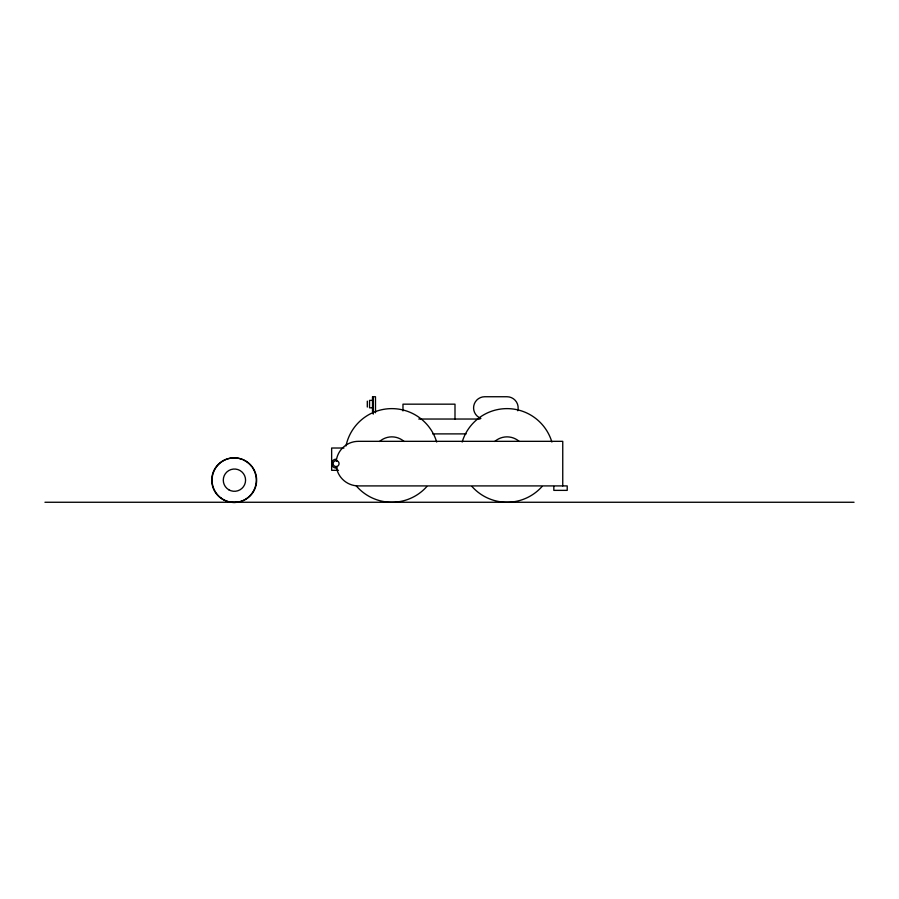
<?xml version="1.0" encoding="UTF-8"?>
<svg xmlns="http://www.w3.org/2000/svg" width="899" height="899" viewBox="0 0 899 899"><rect width="100%" height="100%" fill="white"/><g stroke="black" fill="none" stroke-linecap="round" stroke-linejoin="round"><path stroke-width="1.35" d="M336.102 466.592L336.867 466.491A2.978 2.978 0 0 0 338.327 461.648A2.978 2.978 0 0 0 333.349 462.502A2.978 2.978 0 0 0 336.338 466.581M372.512 400.381L369.545 400.381L369.545 407.809L372.512 407.809M373.254 411.596L372.512 411.596L372.512 396.74L375.49 396.74L375.49 412.787M418.777 419.035L480.077 419.035M432.711 433.891L466.143 433.891M343.946 448.017L331.641 448.017L331.641 470.312L338.485 470.312M44.95 502.26L854.05 502.26M336.102 460.648L336.867 460.749M562.752 485.909L562.752 441.33L358.398 441.33A22.295 22.295 0 0 0 336.44 459.749L336.44 460.693M553.829 486.471L553.829 490.371L567.213 490.371L567.213 485.909L358.398 485.909A22.295 22.295 0 0 1 336.44 467.491L336.44 466.547M454.995 419.035L454.995 404.168L402.977 404.168L402.977 410.922M373.254 396.74L373.254 414.124M367.309 401.145L367.309 407.045M255.035 472.705A22.295 22.295 0 0 1 255.035 487.606M254.619 488.685A22.295 22.295 0 0 1 225.492 500.754A22.295 22.295 0 0 1 213.423 471.627A22.295 22.295 0 0 1 242.55 459.558M243.607 460.03A22.295 22.295 0 0 1 251.709 466.592M252.383 467.525A22.295 22.295 0 0 1 254.619 471.627M541.985 486.573A46.815 46.815 0 0 1 472.054 486.573M462.165 442.027A46.815 46.815 0 0 1 551.874 442.027M494.765 441.476A18.576 18.576 0 0 1 519.274 441.476M426.8 486.573A46.815 46.815 0 0 1 355.982 485.55M345.991 445.96A46.815 46.815 0 0 1 436.689 442.027M379.58 441.476A18.576 18.576 0 0 1 404.089 441.476M480.909 418.361A11.148 11.148 0 0 1 484.718 396.74L507.014 396.74A11.148 11.148 0 0 1 517.779 410.776M337.26 467.929A4.461 4.461 0 0 1 331.686 464.199A4.461 4.461 0 0 1 336.102 459.164M220.772 497.844A22.295 22.295 0 0 0 256.451 483.066A22.295 22.295 0 0 0 225.818 459.558A22.295 22.295 0 0 0 220.772 497.844M228.829 489.798A11.148 11.148 0 0 0 245.573 480.19A11.148 11.148 0 0 0 228.885 470.492A11.148 11.148 0 0 0 228.829 489.798"/></g></svg>
